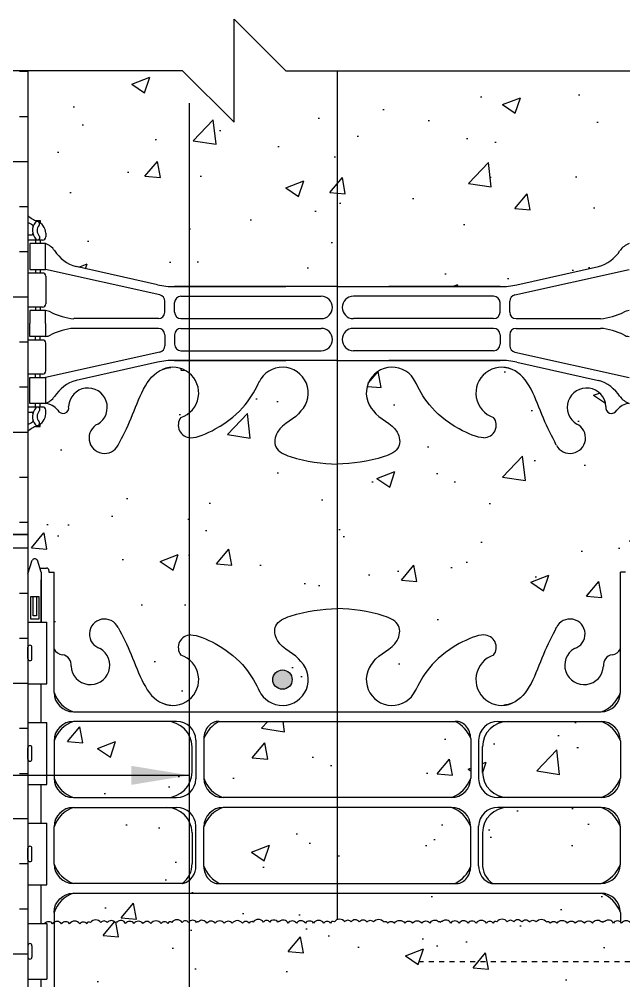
# Model space of a CAD drawing. Header units: inches. Extents: x 254.4 to 312, y 112.9 to 189.8.
# Drawn here: x 273.62 to 285.34, y 171.16 to 189.81 of the extents above; entities that cross this region are included whole.
import ezdxf

# ---------------------------------------------------------------- set-up
doc = ezdxf.new("R2010")
doc.units = ezdxf.units.IN
doc.header["$LTSCALE"] = 0.5
doc.header["$MEASUREMENT"] = 0
doc.linetypes.add('HIDDEN2', pattern=[0.1875, 0.125, -0.0625])
for name, color, linetype in [('HATCH', 12, 'Continuous'), ('Hidden2', 12, 'HIDDEN2'), ('line25', 2, 'Continuous'), ('LINE3', 3, 'Continuous'), ('LINE50', 5, 'Continuous'), ('LINE9', 9, 'Continuous'), ('TEXT', 4, 'Continuous'), ('Web_Edge', 9, 'Continuous')]:
    doc.layers.add(name, color=color, linetype=linetype)
doc.styles.add('DIM', font='romans.shx', dxfattribs={"width": 0.7})
doc.dimstyles.new('ext_12', dxfattribs={"dimscale": 12, "dimtxt": 0.09375, "dimasz": 0.09375, "dimexe": 0.09375, "dimexo": 0.0625, "dimgap": 0.0625, "dimtad": 1, "dimdec": 1, "dimzin": 3, "dimdsep": 46, "dimlunit": 4, "dimtxsty": 'DIM', "dimcen": 0.09, "dimdle": 0.09375, "dimclrt": 4, "dimadec": 0, "dimazin": 0, "dimtfac": 1, "dimtdec": 1, "dimtmove": 2, "dimatfit": 3, "dimfxl": 1, "dimfrac": 2, "dimtolj": 1, "dimtzin": 0, "dimarcsym": 0})
pattern_1 = [(50, (0, 0), (3.5863, -0.31376), [0.375, -4.125]), (355, (0, 0), (-0.693757, 3.76096), [0.3, -3.3]), (100.4514, (0.299, -0.026), (2.892544, 3.4472), [0.3187, -3.50571]), (46.1842, (0, 1), (5.336207, -0.827596), [0.5625, -6.1875]), (96.6356, (0.4447, 0.931), (4.67331, 4.87059), [0.47805, -5.25857]), (351.1842, (0, 1), (4.67331, 4.87059), [0.45, -4.95]), (21, (0.5, 0.75), (2.984535, -2.013094), [0.375, -4.125]), (326, (0.5, 0.75), (1.216577, 3.62575), [0.3, -3.3]), (71.4514, (0.7487, 0.5822), (4.201112, 1.612656), [0.3187, -3.50571]), (37.5, (0, 0), (0.0607993, 1.6644693), [0, -3.26, 0, -3.35, 0, -3.3125]), (7.5, (0, 0), (1.315348, 1.9720586), [0, -1.91, 0, -3.185, 0, -1.2625]), (327.5, (-1.115, 0), (2.669112, -0.1127744), [0, -1.25, 0, -3.9, 0, -5.175]), (317.5, (-1.615, 0), (2.915931, 0.500525), [0, -1.625, 0, -2.59, 0, -3.675])]

msp = doc.modelspace()

# ---------------------------------------------------------------- hatches: boundary and pattern name
at = {"layer": 'HATCH'}
h = msp.add_hatch(dxfattribs=at)
h.set_pattern_fill('AR-CONC', color=256, scale=0.5)
h.set_pattern_definition(pattern_1)
edge = h.paths.add_edge_path()
edge.add_arc((285.436, 145.452), 0.5, 46.2109, 66.4218)
edge.add_line((285.636, 145.911), (285.546, 145.911))
edge.add_line((285.546, 145.911), (285.546, 145.952))
edge.add_arc((285.686, 146.16), 0.25, 180, 235.9442, ccw=False)
edge.add_line((285.436, 146.16), (285.436, 146.227))
edge.add_arc((285.499, 146.227), 0.0625, 90, 180, ccw=False)
edge.add_line((285.499, 146.29), (285.546, 146.29))
edge.add_line((285.546, 146.29), (285.546, 146.36))
edge.add_line((285.546, 146.36), (285.441, 146.36))
edge.add_arc((285.479, 146.01), 0.352, 96.1291, 141.5331)
edge.add_arc((285.101, 146.278), 0.113, 167.8156, 334.0569, ccw=False)
edge.add_arc((284.616, 146.283), 0.375, 2.9237, 239.8675)
edge.add_arc((284.296, 145.689), 0.3, -152.403, 63.9425, ccw=False)
edge.add_spline(control_points=[(284.03, 145.551), (283.944, 145.717), (283.691, 146.207), (283.497, 146.888), (283.171, 147.019)], knot_values=[0, 0, 0, 0, 0.579211, 1.703896, 1.703896, 1.703896, 1.703896], degree=3, periodic=0)
edge.add_spline(control_points=[(283.171, 147.019), (283.122, 147.039), (283.067, 147.051), (283.011, 147.059)], knot_values=[1.703896, 1.703896, 1.703896, 1.703896, 1.875321, 1.875321, 1.875321, 1.875321], degree=3, periodic=0)
edge.add_arc((282.97, 146.561), 0.5, 85.2926, 251.7937)
edge.add_arc((282.623, 145.936), 0.242, -90, 38.2327, ccw=False)
edge.add_spline(control_points=[(282.623, 145.694), (282.502, 145.692), (281.683, 146.044), (281.438, 146.491), (281.298, 146.771)], knot_values=[0.038125, 0.038125, 0.038125, 0.038125, 0.320663, 1.237398, 1.237398, 1.237398, 1.237398], degree=3, periodic=0)
edge.add_arc((280.845, 146.561), 0.5, 24.819, 224.1875)
edge.add_spline(control_points=[(280.486, 146.213), (280.594, 146.05), (280.954, 145.959), (281.03, 145.463), (280.482, 145.228), (280.078, 145.199), (279.782, 145.178)], knot_values=[0.229407, 0.229407, 0.229407, 0.229407, 0.844432, 1.128849, 1.464331, 2.389004, 2.389004, 2.389004, 2.389004], degree=3, periodic=0)
edge.add_spline(control_points=[(279.782, 145.178), (279.486, 145.199), (279.082, 145.228), (278.534, 145.463), (278.611, 145.959), (278.97, 146.05), (279.078, 146.213)], knot_values=[0.229407, 0.229407, 0.229407, 0.229407, 1.15408, 1.489562, 1.773979, 2.389004, 2.389004, 2.389004, 2.389004], degree=3, periodic=0)
edge.add_arc((278.72, 146.561), 0.5, 315.8125, 515.181)
edge.add_spline(control_points=[(278.266, 146.771), (278.126, 146.491), (277.881, 146.044), (277.062, 145.692), (276.941, 145.694)], knot_values=[0.038125, 0.038125, 0.038125, 0.038125, 0.95486, 1.237398, 1.237398, 1.237398, 1.237398], degree=3, periodic=0)
edge.add_arc((276.941, 145.936), 0.242, 141.7673, 270, ccw=False)
edge.add_arc((276.595, 146.561), 0.5, 288.2063, 454.7074)
edge.add_spline(control_points=[(276.554, 147.059), (276.497, 147.051), (276.443, 147.039), (276.393, 147.019)], knot_values=[1.703896, 1.703896, 1.703896, 1.703896, 1.875321, 1.875321, 1.875321, 1.875321], degree=3, periodic=0)
edge.add_spline(control_points=[(276.393, 147.019), (276.067, 146.888), (275.873, 146.207), (275.62, 145.717), (275.534, 145.551)], knot_values=[0, 0, 0, 0, 1.124685, 1.703896, 1.703896, 1.703896, 1.703896], degree=3, periodic=0)
edge.add_arc((275.268, 145.689), 0.3, 116.0575, 333.0375, ccw=False)
edge.add_arc((274.948, 146.283), 0.375, 300.1325, 537.0763)
edge.add_arc((274.463, 146.278), 0.113, -154.0569, 12.1844, ccw=False)
edge.add_arc((274.086, 146.01), 0.352, 38.4669, 83.8709)
edge.add_line((274.123, 146.36), (274.018, 146.36))
edge.add_line((274.018, 146.36), (274.018, 146.29))
edge.add_line((274.018, 146.29), (274.066, 146.29))
edge.add_arc((274.066, 146.227), 0.0625, 0, 90, ccw=False)
edge.add_line((274.128, 146.227), (274.128, 146.16))
edge.add_arc((273.878, 146.16), 0.25, 304.0558, 360, ccw=False)
edge.add_line((274.018, 145.952), (274.018, 145.911))
edge.add_line((274.018, 145.911), (273.928, 145.911))
edge.add_arc((274.128, 145.452), 0.5, 113.5782, 133.7891)
edge.add_line((273.782, 145.813), (273.782, 143.823))
edge.add_line((273.782, 143.823), (276.782, 143.823))
edge.add_line((276.782, 143.823), (277.782, 142.823))
edge.add_line((277.782, 142.823), (277.782, 144.823))
edge.add_line((277.782, 144.823), (278.782, 143.823))
edge.add_line((278.782, 143.823), (285.782, 143.823))
edge.add_line((285.782, 143.823), (285.782, 145.813))
h.paths.add_polyline_path([(282.37, 165.772), (282.37, 166.54, 0.225652), (281.995, 166.915), (277.57, 166.915, 0.225652), (277.195, 166.54), (277.195, 165.772, 0.185301), (277.493, 165.439), (282.071, 165.439, 0.185301)])
h.paths.add_polyline_path([(277.042, 168.237, 0.345102), (276.791, 168.582), (274.667, 168.582, 0.225652), (274.292, 168.207), (274.292, 167.481, 0.225652), (274.667, 167.106), (276.667, 167.106, 0.403872), (277.042, 167.468)])
h.paths.add_polyline_path([(282.37, 167.481), (282.37, 168.249, 0.185301), (282.071, 168.582), (277.493, 168.582, 0.185301), (277.195, 168.249), (277.195, 167.481, 0.225652), (277.57, 167.106), (281.995, 167.106, 0.225652)])
h.paths.add_polyline_path([(276.967, 166.422, 0.410093), (276.467, 166.915), (274.667, 166.915, 0.225652), (274.292, 166.54), (274.292, 165.814, 0.225652), (274.667, 165.439), (276.467, 165.439, 0.406005), (276.967, 165.925)])
h.paths.add_polyline_path([(283.782, 168.582), (282.791, 168.582, 0.24677), (282.597, 168.196), (282.597, 167.599, 0.410093), (283.097, 167.106), (283.782, 167.106)])
h.paths.add_polyline_path([(285.272, 168.207, 0.225652), (284.897, 168.582), (284.282, 168.582), (284.282, 167.106), (284.897, 167.106, 0.225652), (285.272, 167.481)])
h.paths.add_polyline_path([(285.272, 166.54, 0.225652), (284.897, 166.915), (284.282, 166.915), (284.282, 165.439), (284.897, 165.439, 0.225652), (285.272, 165.814)])
h.paths.add_polyline_path([(282.282, 171.03), (282.532, 171.03), (311.041, 171.03), (311.041, 172.28), (285.782, 172.28), (285.782, 172.315, 0.373638), (285.627, 172.276, 0.520567), (285.473, 172.276, 0.520567), (285.296, 172.276, 0.520567), (285.136, 172.276, 0.520567), (284.971, 172.305, 0.268314), (284.935, 172.295, 0.268314), (284.899, 172.305, 0.520567), (284.734, 172.276, 0.520567), (284.574, 172.276, 0.520567), (284.397, 172.276, 0.520567), (284.243, 172.276, 0.520567), (284.043, 172.276, 0.520567), (283.912, 172.276, 0.520567), (283.838, 172.299, 0.520567), (283.638, 172.299, 0.520567), (283.513, 172.299, 0.520567), (283.359, 172.299, 0.520567), (283.204, 172.299, 0.520567), (283.079, 172.299, 0.520567), (282.879, 172.299, 0.520567), (282.805, 172.276, 0.520567), (282.674, 172.276, 0.520567), (282.474, 172.276, 0.520567), (282.32, 172.276, 0.520567), (282.143, 172.276, 0.520567), (281.983, 172.276, 0.520567), (281.818, 172.305, 0.268314), (281.782, 172.295, 0.268314), (281.746, 172.305, 0.520567), (281.581, 172.276, 0.520567), (281.421, 172.276, 0.520567), (281.244, 172.276, 0.520567), (281.09, 172.276, 0.520567), (280.89, 172.276, 0.520567), (280.759, 172.276, 0.520567), (280.685, 172.299, 0.520567), (280.485, 172.299, 0.520567), (280.36, 172.299, 0.520567), (280.206, 172.299, 0.520567), (280.052, 172.299, 0.520567), (279.926, 172.299, 0.520567), (279.726, 172.299, 0.520567), (279.652, 172.276, 0.520567), (279.521, 172.276, 0.520567), (279.321, 172.276, 0.520567), (279.167, 172.276, 0.520567), (278.99, 172.276, 0.520567), (278.83, 172.276, 0.520567), (278.665, 172.305, 0.268314), (278.629, 172.295, 0.520567), (278.475, 172.295, 0.520567), (278.349, 172.295, 0.520567), (278.15, 172.295, 0.520567), (278.076, 172.272, 0.520567), (277.944, 172.272, 0.520567), (277.745, 172.272, 0.520567), (277.59, 172.272, 0.520567), (277.414, 172.272, 0.520567), (277.254, 172.272, 0.520567), (277.088, 172.3, 0.268314), (277.053, 172.29, 0.520567), (276.899, 172.29, 0.520567), (276.773, 172.29, 0.520567), (276.573, 172.29, 0.520567), (276.499, 172.267, 0.520567), (276.368, 172.267, 0.520567), (276.168, 172.267, 0.520567), (276.014, 172.267, 0.520567), (275.837, 172.267, 0.520567), (275.677, 172.267, 0.520567), (275.512, 172.296, 0.268314), (275.476, 172.285, 0.520567), (275.322, 172.285, 0.520567), (275.197, 172.285, 0.520567), (274.997, 172.285, 0.520567), (274.923, 172.262, 0.520567), (274.791, 172.262, 0.520567), (274.592, 172.262, 0.520567), (274.437, 172.262, 0.398029), (274.292, 172.292), (274.292, 171.126), (274.412, 170.926), (274.412, 170.813), (274.412, 170.701), (274.292, 170.501), (274.292, 169.144, 0.042495), (274.335, 169.049, -0.444408), (274.474, 169.032, -0.520567), (274.674, 169.032, -0.520567), (274.805, 169.032, -0.520567), (274.879, 169.055, -0.520567), (275.079, 169.055, -0.520567), (275.204, 169.055, -0.520567), (275.359, 169.055, -0.268314), (275.394, 169.065, -0.520567), (275.56, 169.036, -0.520567), (275.719, 169.036, -0.520567), (275.896, 169.036, -0.520567), (276.05, 169.036, -0.520567), (276.25, 169.036, -0.520567), (276.381, 169.036, -0.520567), (276.456, 169.059, -0.520567), (276.655, 169.059, -0.520567), (276.781, 169.059, -0.520567), (276.935, 169.059, -0.268314), (276.971, 169.07, -0.520567), (277.136, 169.041, -0.520567), (277.296, 169.041, -0.520567), (277.473, 169.041, -0.520567), (277.627, 169.041, -0.520567), (277.827, 169.041, -0.520567), (277.958, 169.041, -0.520567), (278.032, 169.064, -0.520567), (278.232, 169.064, -0.520567), (278.357, 169.064, -0.520567), (278.512, 169.064, -0.268314), (278.547, 169.074, -0.520567), (278.713, 169.046, -0.520567), (278.872, 169.046, -0.520567), (279.049, 169.046, -0.520567), (279.203, 169.046, -0.520567), (279.403, 169.046, -0.520567), (279.534, 169.046, -0.520567), (279.609, 169.069, -0.301516), (279.734, 169.118, -0.301516), (279.86, 169.069, -0.520567), (279.934, 169.046, -0.520567), (280.065, 169.046, -0.520567), (280.265, 169.046, -0.520567), (280.419, 169.046, -0.520567), (280.596, 169.046, -0.520567), (280.756, 169.046, -0.520567), (280.921, 169.074, -0.268314), (280.957, 169.064, -0.268314), (280.992, 169.074, -0.520567), (281.158, 169.046, -0.520567), (281.318, 169.046, -0.520567), (281.494, 169.046, -0.520567), (281.649, 169.046, -0.268314), (281.684, 169.056, -0.520567), (281.85, 169.028, -0.520567), (282.009, 169.028, -0.520567), (282.186, 169.028, -0.298348), (282.282, 169.066)])
h.paths.add_polyline_path([(311.041, 170.78), (282.782, 170.78), (282.782, 170.53), (286.884, 170.53), (287.884, 169.53), (311.041, 169.53)], flags=17)
h.paths.add_polyline_path([(311.041, 171.03), (282.532, 171.03, -0.414214), (282.782, 170.78), (311.041, 170.78)], flags=17)
h.paths.add_polyline_path([(285.782, 188.813), (278.782, 188.813), (277.782, 189.813), (277.782, 187.813), (276.782, 188.813), (273.782, 188.813), (273.782, 186.006, 0.088416), (273.928, 185.908), (274.018, 185.908), (274.018, 185.867, -0.249069), (274.128, 185.66), (274.128, 185.592, -0.414214), (274.066, 185.53), (274.018, 185.53), (274.018, 185.46), (274.123, 185.46, -0.168672), (274.309, 185.31, 0.17445), (274.717, 185.014), (276.297, 184.661, 0.054974), (276.624, 184.625), (279.782, 184.625), (282.94, 184.625, 0.054974), (283.267, 184.661), (284.848, 185.014, 0.17445), (285.255, 185.31, -0.168672), (285.441, 185.46), (285.546, 185.46), (285.546, 185.53), (285.499, 185.53, -0.414214), (285.436, 185.592), (285.436, 185.66, -0.249069), (285.546, 185.867), (285.546, 185.908), (285.636, 185.908, 0.088416), (285.782, 186.006)])
h = msp.add_hatch(dxfattribs=at)
h.set_pattern_fill('AR-CONC', color=256, scale=0.5)
h.set_pattern_definition(pattern_1)
edge = h.paths.add_edge_path()
edge.add_arc((285.647, 179.288), 0.0567, 28.0725, 151.9275, ccw=False)
edge.add_line((285.697, 179.315), (285.782, 179.054))
edge.add_line((285.782, 179.054), (285.782, 179.813))
edge.add_line((285.782, 179.813), (285.782, 181.813))
edge.add_arc((285.436, 181.452), 0.5, 46.2109, 66.4218)
edge.add_line((285.636, 181.911), (285.546, 181.911))
edge.add_line((285.546, 181.911), (285.546, 181.952))
edge.add_arc((285.686, 182.16), 0.25, 180, 235.9442, ccw=False)
edge.add_line((285.436, 182.16), (285.436, 182.227))
edge.add_arc((285.499, 182.227), 0.0625, 90, 180, ccw=False)
edge.add_line((285.499, 182.29), (285.546, 182.29))
edge.add_line((285.546, 182.29), (285.546, 182.36))
edge.add_line((285.546, 182.36), (285.441, 182.36))
edge.add_arc((285.479, 182.01), 0.352, 96.1291, 141.5331)
edge.add_arc((285.101, 182.278), 0.113, 167.8156, 334.0569, ccw=False)
edge.add_arc((284.616, 182.283), 0.375, 2.9237, 239.8675)
edge.add_arc((284.296, 181.689), 0.3, -152.403, 63.9425, ccw=False)
edge.add_spline(control_points=[(284.03, 181.551), (283.944, 181.717), (283.691, 182.207), (283.497, 182.888), (283.171, 183.019)], knot_values=[0, 0, 0, 0, 0.579211, 1.703896, 1.703896, 1.703896, 1.703896], degree=3, periodic=0)
edge.add_spline(control_points=[(283.171, 183.019), (283.122, 183.039), (283.067, 183.051), (283.011, 183.059)], knot_values=[1.703896, 1.703896, 1.703896, 1.703896, 1.875321, 1.875321, 1.875321, 1.875321], degree=3, periodic=0)
edge.add_arc((282.97, 182.561), 0.5, 85.2926, 251.7937)
edge.add_arc((282.623, 181.936), 0.242, -90, 38.2327, ccw=False)
edge.add_spline(control_points=[(282.623, 181.694), (282.502, 181.692), (281.683, 182.044), (281.438, 182.491), (281.298, 182.771)], knot_values=[0.038125, 0.038125, 0.038125, 0.038125, 0.320663, 1.237398, 1.237398, 1.237398, 1.237398], degree=3, periodic=0)
edge.add_arc((280.845, 182.561), 0.5, 24.819, 224.1875)
edge.add_spline(control_points=[(280.486, 182.213), (280.594, 182.05), (280.954, 181.959), (281.03, 181.463), (280.482, 181.228), (280.078, 181.199), (279.782, 181.178)], knot_values=[0.229407, 0.229407, 0.229407, 0.229407, 0.844432, 1.128849, 1.464331, 2.389004, 2.389004, 2.389004, 2.389004], degree=3, periodic=0)
edge.add_spline(control_points=[(279.782, 181.178), (279.486, 181.199), (279.082, 181.228), (278.534, 181.463), (278.611, 181.959), (278.97, 182.05), (279.078, 182.213)], knot_values=[0.229407, 0.229407, 0.229407, 0.229407, 1.15408, 1.489562, 1.773979, 2.389004, 2.389004, 2.389004, 2.389004], degree=3, periodic=0)
edge.add_arc((278.72, 182.561), 0.5, 315.8125, 515.181)
edge.add_spline(control_points=[(278.266, 182.771), (278.126, 182.491), (277.881, 182.044), (277.062, 181.692), (276.941, 181.694)], knot_values=[0.038125, 0.038125, 0.038125, 0.038125, 0.95486, 1.237398, 1.237398, 1.237398, 1.237398], degree=3, periodic=0)
edge.add_arc((276.941, 181.936), 0.242, 141.7673, 270, ccw=False)
edge.add_arc((276.595, 182.561), 0.5, 288.2063, 454.7074)
edge.add_spline(control_points=[(276.554, 183.059), (276.497, 183.051), (276.443, 183.039), (276.393, 183.019)], knot_values=[1.703896, 1.703896, 1.703896, 1.703896, 1.875321, 1.875321, 1.875321, 1.875321], degree=3, periodic=0)
edge.add_spline(control_points=[(276.393, 183.019), (276.067, 182.888), (275.873, 182.207), (275.62, 181.717), (275.534, 181.551)], knot_values=[0, 0, 0, 0, 1.124685, 1.703896, 1.703896, 1.703896, 1.703896], degree=3, periodic=0)
edge.add_arc((275.268, 181.689), 0.3, 116.0575, 333.0375, ccw=False)
edge.add_arc((274.948, 182.283), 0.375, 300.1325, 537.0763)
edge.add_arc((274.463, 182.278), 0.113, -154.0569, 12.1844, ccw=False)
edge.add_arc((274.086, 182.01), 0.352, 38.4669, 83.8709)
edge.add_line((274.123, 182.36), (274.018, 182.36))
edge.add_line((274.018, 182.36), (274.018, 182.29))
edge.add_line((274.018, 182.29), (274.066, 182.29))
edge.add_arc((274.066, 182.227), 0.0625, 0, 90, ccw=False)
edge.add_line((274.128, 182.227), (274.128, 182.16))
edge.add_arc((273.878, 182.16), 0.25, 304.0558, 360, ccw=False)
edge.add_line((274.018, 181.952), (274.018, 181.911))
edge.add_line((274.018, 181.911), (273.928, 181.911))
edge.add_arc((274.128, 181.452), 0.5, 113.5782, 133.7891)
edge.add_line((273.782, 181.813), (273.782, 179.813))
edge.add_line((273.782, 179.813), (273.782, 179.054))
edge.add_line((273.782, 179.054), (273.867, 179.315))
edge.add_arc((273.917, 179.288), 0.0567, 28.0725, 151.9275, ccw=False)
edge.add_line((273.967, 179.315), (274.016, 179.165))
edge.add_line((274.016, 179.165), (274.142, 179.165))
edge.add_arc((274.142, 179.115), 0.05, 0, 90, ccw=False)
edge.add_line((274.192, 179.115), (274.192, 179.085))
edge.add_line((274.192, 179.085), (274.292, 179.085))
edge.add_line((274.292, 179.085), (274.292, 177.595))
edge.add_arc((274.466, 177.672), 0.19, 203.6316, 265.6964)
edge.add_arc((274.423, 177.284), 0.2, -7.1071, 81.62, ccw=False)
edge.add_arc((274.996, 177.278), 0.375, 182.9237, 419.8675)
edge.add_arc((275.27, 177.883), 0.293, 25.7984, 253.0731, ccw=False)
edge.add_spline(control_points=[(275.534, 178.011), (275.62, 177.844), (275.873, 177.354), (276.067, 176.673), (276.393, 176.543)], knot_values=[0, 0, 0, 0, 0.579211, 1.703896, 1.703896, 1.703896, 1.703896], degree=3, periodic=0)
edge.add_spline(control_points=[(276.393, 176.543), (276.443, 176.523), (276.497, 176.51), (276.554, 176.502)], knot_values=[1.703896, 1.703896, 1.703896, 1.703896, 1.875321, 1.875321, 1.875321, 1.875321], degree=3, periodic=0)
edge.add_arc((276.595, 177), 0.5, 265.2926, 431.7937)
edge.add_arc((276.941, 177.625), 0.242, 90, 218.2327, ccw=False)
edge.add_spline(control_points=[(276.941, 177.867), (277.062, 177.869), (277.881, 177.517), (278.126, 177.07), (278.266, 176.79)], knot_values=[0.038125, 0.038125, 0.038125, 0.038125, 0.320663, 1.237398, 1.237398, 1.237398, 1.237398], degree=3, periodic=0)
edge.add_arc((278.72, 177), 0.5, 204.819, 404.1875)
edge.add_spline(control_points=[(279.078, 177.349), (278.97, 177.512), (278.611, 177.602), (278.534, 178.098), (279.082, 178.334), (279.486, 178.362), (279.782, 178.383)], knot_values=[0.229407, 0.229407, 0.229407, 0.229407, 0.844432, 1.128849, 1.464331, 2.389004, 2.389004, 2.389004, 2.389004], degree=3, periodic=0)
edge.add_spline(control_points=[(279.782, 178.383), (280.078, 178.362), (280.482, 178.334), (281.03, 178.098), (280.954, 177.602), (280.594, 177.512), (280.486, 177.349)], knot_values=[0.229407, 0.229407, 0.229407, 0.229407, 1.15408, 1.489562, 1.773979, 2.389004, 2.389004, 2.389004, 2.389004], degree=3, periodic=0)
edge.add_arc((280.845, 177), 0.5, 135.8125, 335.181)
edge.add_spline(control_points=[(281.298, 176.79), (281.438, 177.07), (281.683, 177.517), (282.502, 177.869), (282.623, 177.867)], knot_values=[0.038125, 0.038125, 0.038125, 0.038125, 0.95486, 1.237398, 1.237398, 1.237398, 1.237398], degree=3, periodic=0)
edge.add_arc((282.623, 177.625), 0.242, -38.2327, 90, ccw=False)
edge.add_arc((282.97, 177), 0.5, 108.2063, 274.7074)
edge.add_spline(control_points=[(283.011, 176.502), (283.067, 176.51), (283.122, 176.523), (283.171, 176.543)], knot_values=[1.703896, 1.703896, 1.703896, 1.703896, 1.875321, 1.875321, 1.875321, 1.875321], degree=3, periodic=0)
edge.add_spline(control_points=[(283.171, 176.543), (283.497, 176.673), (283.691, 177.354), (283.944, 177.844), (284.03, 178.011)], knot_values=[0, 0, 0, 0, 1.124685, 1.703896, 1.703896, 1.703896, 1.703896], degree=3, periodic=0)
edge.add_arc((284.294, 177.883), 0.293, -73.0731, 154.2016, ccw=False)
edge.add_arc((284.568, 177.278), 0.375, 120.1325, 357.0763)
edge.add_arc((285.141, 177.284), 0.2, 98.3788, 187.1071, ccw=False)
edge.add_arc((285.098, 177.672), 0.19, 274.3061, 336.3703)
edge.add_line((285.272, 177.595), (285.272, 179.085))
edge.add_line((285.272, 179.085), (285.372, 179.085))
edge.add_line((285.372, 179.085), (285.372, 179.115))
edge.add_arc((285.422, 179.115), 0.05, 90, 180, ccw=False)
edge.add_line((285.422, 179.165), (285.548, 179.165))
edge.add_line((285.548, 179.165), (285.597, 179.315))
h = msp.add_hatch(dxfattribs=at)
h.set_pattern_fill('INSUL', color=256, scale=7, style=0)
h.set_pattern_definition([(0, (-2652.3795, -235.1961), (0, 2.625), []), (0, (-2652.3795, -234.3211), (0, 2.625), [0.875, -0.875]), (0, (-2652.3795, -233.4461), (0, 2.625), [0.875, -0.875])])
h.paths.add_polyline_path([(271.157, 161.813), (271.595, 161.813), (271.595, 162.313), (273.095, 162.313), (273.095, 161.813), (273.782, 161.813), (273.782, 179.813), (273.095, 179.813), (273.095, 180.313), (271.595, 180.313), (271.595, 179.813), (271.157, 179.813)])
h = msp.add_hatch(dxfattribs=at)
h.set_pattern_fill('AR-CONC', color=256, scale=0.5)
h.set_pattern_definition(pattern_1)
h.paths.add_polyline_path([(276.967, 175.702, 0.406005), (276.467, 176.188), (274.667, 176.188, 0.225652), (274.292, 175.813), (274.292, 175.087, 0.225652), (274.667, 174.712), (276.467, 174.712, 0.418521), (276.967, 175.219)])
h.paths.add_polyline_path([(276.967, 174.028, 0.410093), (276.467, 174.521), (274.667, 174.521, 0.225652), (274.292, 174.146), (274.292, 173.42, 0.225652), (274.667, 173.045), (276.773, 173.045, 0.24677), (276.967, 173.431)])
h.paths.add_polyline_path([(282.37, 174.146, 0.225652), (281.995, 174.521), (277.57, 174.521, 0.225652), (277.195, 174.146), (277.195, 173.378, 0.185301), (277.493, 173.045), (282.071, 173.045, 0.185301), (282.37, 173.378)])
h.paths.add_polyline_path([(282.37, 175.855, 0.185301), (282.071, 176.188), (277.493, 176.188, 0.185301), (277.195, 175.855), (277.195, 175.087, 0.225652), (277.57, 174.712), (281.995, 174.712, 0.225652), (282.37, 175.087)])
h.paths.add_polyline_path([(285.272, 175.813, 0.225652), (284.897, 176.188), (283.097, 176.188, 0.406005), (282.597, 175.702), (282.597, 175.205, 0.410093), (283.097, 174.712), (284.897, 174.712, 0.225652), (285.272, 175.087)])
h.paths.add_polyline_path([(285.272, 174.146, 0.225652), (284.897, 174.521), (282.897, 174.521, 0.403872), (282.522, 174.159), (282.522, 173.389, 0.345102), (282.774, 173.045), (284.897, 173.045, 0.225652), (285.272, 173.42)])
h = msp.add_hatch(dxfattribs=at)
h.set_pattern_fill('AR-CONC', color=256, scale=0.5)
h.set_pattern_definition([(50, (-38.4058, 0.0298), (3.5863, -0.31376), [0.375, -4.125]), (355, (-38.4058, 0.03), (-0.693757, 3.76096), [0.3, -3.3]), (100.4514, (-38.107, 0.0037), (2.892544, 3.4472), [0.3187, -3.50571]), (46.1842, (-38.4058, 1.03), (5.336207, -0.827596), [0.5625, -6.1875]), (96.6356, (-37.961, 0.961), (4.67331, 4.87059), [0.47805, -5.25857]), (351.1842, (-38.406, 1.03), (4.67331, 4.87059), [0.45, -4.95]), (21, (-37.9058, 0.7798), (2.984535, -2.013094), [0.375, -4.125]), (326, (-37.9058, 0.78), (1.216577, 3.62575), [0.3, -3.3]), (71.4514, (-37.657, 0.612), (4.201112, 1.612656), [0.3187, -3.50571]), (37.5, (-38.4058, 0.0298), (0.0607993, 1.6644693), [0, -3.26, 0, -3.35, 0, -3.3125]), (7.5, (-38.4058, 0.0298), (1.315348, 1.9720586), [0, -1.91, 0, -3.185, 0, -1.2625]), (327.5, (-39.5208, 0.0298), (2.669112, -0.1127744), [0, -1.25, 0, -3.9, 0, -5.175]), (317.5, (-40.0208, 0.0298), (2.915931, 0.500525), [0, -1.625, 0, -2.59, 0, -3.675])])
h.paths.add_polyline_path([(284.929, 172.887), (274.699, 172.887, 0.415564), (274.324, 172.51), (274.324, 172.322, -0.398029), (274.469, 172.292, -0.520567), (274.623, 172.292, -0.520567), (274.823, 172.292, -0.520567), (274.954, 172.292, -0.520567), (275.028, 172.315, -0.520567), (275.228, 172.315, -0.520567), (275.354, 172.315, -0.520567), (275.508, 172.315, -0.268314), (275.543, 172.325, -0.520567), (275.709, 172.297, -0.520567), (275.869, 172.297, -0.520567), (276.045, 172.297, -0.520567), (276.2, 172.297, -0.520567), (276.399, 172.297, -0.520567), (276.531, 172.297, -0.520567), (276.605, 172.32, -0.520567), (276.805, 172.32, -0.520567), (276.93, 172.32, -0.520567), (277.084, 172.32, -0.268314), (277.12, 172.33, -0.520567), (277.285, 172.302, -0.520567), (277.445, 172.302, -0.520567), (277.622, 172.302, -0.520567), (277.776, 172.302, -0.520567), (277.976, 172.302, -0.520567), (278.107, 172.302, -0.520567), (278.181, 172.324, -0.520567), (278.381, 172.324, -0.520567), (278.507, 172.324, -0.520567), (278.661, 172.324, -0.268314), (278.696, 172.335, -0.520567), (278.862, 172.306, -0.520567), (279.022, 172.306, -0.520567), (279.198, 172.306, -0.520567), (279.353, 172.306, -0.520567), (279.552, 172.306, -0.520567), (279.684, 172.306, -0.520567), (279.758, 172.329, -0.520567), (279.957, 172.329, -0.520567), (280.083, 172.329, -0.520567), (280.237, 172.329, -0.520567), (280.391, 172.329, -0.520567), (280.517, 172.329, -0.520567), (280.717, 172.329, -0.520567), (280.791, 172.306, -0.520567), (280.922, 172.306, -0.520567), (281.122, 172.306, -0.520567), (281.276, 172.306, -0.520567), (281.453, 172.306, -0.520567), (281.613, 172.306, -0.520567), (281.778, 172.335, -0.268314), (281.814, 172.324, -0.268314), (281.849, 172.335, -0.520567), (282.015, 172.306, -0.520567), (282.175, 172.306, -0.520567), (282.351, 172.306, -0.520567), (282.506, 172.306, -0.520567), (282.705, 172.306, -0.520567), (282.837, 172.306, -0.520567), (282.911, 172.329, -0.520567), (283.11, 172.329, -0.520567), (283.236, 172.329, -0.520567), (283.39, 172.329, -0.520567), (283.544, 172.329, -0.520567), (283.67, 172.329, -0.520567), (283.869, 172.329, -0.520567), (283.944, 172.306, -0.520567), (284.075, 172.306, -0.520567), (284.275, 172.306, -0.520567), (284.429, 172.306, -0.520567), (284.606, 172.306, -0.520567), (284.765, 172.306, -0.520567), (284.931, 172.335, -0.268314), (284.967, 172.324, -0.268314), (285.002, 172.335, -0.520567), (285.168, 172.306, -0.414549), (285.304, 172.33), (285.304, 172.512, 0.414203)])
at = {"layer": 'LINE3'}
msp.add_hatch(color=256, dxfattribs=at).paths.add_polyline_path([(278.532, 177, 1), (278.907, 177, 1)])

# ---------------------------------------------------------------- linework, layer by layer
at = {"layer": 'HATCH'}
for p, q in [((273.621, 188.804), (273.782, 188.804)), ((273.621, 188.804), (273.782, 188.804)), ((273.621, 187.929), (273.782, 187.929)), ((271.157, 187.054), (273.782, 187.054)), ((273.621, 186.179), (273.782, 186.179)), ((273.621, 185.304), (273.782, 185.304)), ((271.157, 184.429), (273.782, 184.429)), ((273.621, 183.554), (273.782, 183.554)), ((273.621, 182.679), (273.782, 182.679)), ((271.157, 181.804), (273.782, 181.804)), ((273.621, 180.929), (273.782, 180.929)), ((273.621, 180.054), (273.782, 180.054))]:
    msp.add_line(p, q, dxfattribs=at)
for points in [[(275.476, 172.285, 0.520567), (275.322, 172.285, 0.520567), (275.197, 172.285, 0.520567), (274.997, 172.285, 0.520567), (274.923, 172.262, 0.520567), (274.791, 172.262, 0.520567), (274.592, 172.262, 0.520567), (274.437, 172.262, 0.520567), (274.261, 172.262, 0.496459), (274.105, 172.268, 0.496459)], [(277.053, 172.29, 0.520567), (276.899, 172.29, 0.520567), (276.773, 172.29, 0.520567), (276.573, 172.29, 0.520567), (276.499, 172.267, 0.520567), (276.368, 172.267, 0.520567), (276.168, 172.267, 0.520567), (276.014, 172.267, 0.520567), (275.837, 172.267, 0.520567), (275.677, 172.267, 0.520567), (275.512, 172.296, 0.268314), (275.476, 172.285, 0.268314)], [(278.629, 172.295, 0.520567), (278.475, 172.295, 0.520567), (278.349, 172.295, 0.520567), (278.15, 172.295, 0.520567), (278.076, 172.272, 0.520567), (277.944, 172.272, 0.520567), (277.745, 172.272, 0.520567), (277.59, 172.272, 0.520567), (277.414, 172.272, 0.520567), (277.254, 172.272, 0.520567), (277.088, 172.3, 0.268314), (277.053, 172.29, 0.268314)], [(280.206, 172.299, 0.520567), (280.052, 172.299, 0.520567), (279.926, 172.299, 0.520567), (279.726, 172.299, 0.520567), (279.652, 172.276, 0.520567), (279.521, 172.276, 0.520567), (279.321, 172.276, 0.520567), (279.167, 172.276, 0.520567), (278.99, 172.276, 0.520567), (278.83, 172.276, 0.520567), (278.665, 172.305, 0.268314), (278.629, 172.295, 0.268314)], [(280.206, 172.299, -0.520567), (280.36, 172.299, -0.520567), (280.485, 172.299, -0.520567), (280.685, 172.299, -0.520567), (280.759, 172.276, -0.520567), (280.89, 172.276, -0.520567), (281.09, 172.276, -0.520567), (281.244, 172.276, -0.520567), (281.421, 172.276, -0.520567), (281.581, 172.276, -0.520567), (281.746, 172.305, -0.268314), (281.782, 172.295, -0.268314)], [(283.359, 172.299, 0.520567), (283.204, 172.299, 0.520567), (283.079, 172.299, 0.520567), (282.879, 172.299, 0.520567), (282.805, 172.276, 0.520567), (282.674, 172.276, 0.520567), (282.474, 172.276, 0.520567), (282.32, 172.276, 0.520567), (282.143, 172.276, 0.520567), (281.983, 172.276, 0.520567), (281.818, 172.305, 0.268314), (281.782, 172.295, 0.268314)], [(283.359, 172.299, -0.520567), (283.513, 172.299, -0.520567), (283.638, 172.299, -0.520567), (283.838, 172.299, -0.520567), (283.912, 172.276, -0.520567), (284.043, 172.276, -0.520567), (284.243, 172.276, -0.520567), (284.397, 172.276, -0.520567), (284.574, 172.276, -0.520567), (284.734, 172.276, -0.520567), (284.899, 172.305, -0.268314), (284.935, 172.295, -0.268314)], [(285.782, 172.315, 0.373638), (285.627, 172.276, 0.520567), (285.473, 172.276, 0.520567), (285.296, 172.276, 0.520567), (285.136, 172.276, 0.520567), (284.971, 172.305, 0.268314), (284.935, 172.295)]]:
    msp.add_lwpolyline(points, format="xyb", dxfattribs=at)
at = {"layer": 'Hidden2', "linetype": 'HIDDEN2'}
msp.add_line((281.357, 171.53), (311.041, 171.53), dxfattribs=at)
at = {"layer": 'line25'}
for p, q in [((273.782, 188.813), (273.782, 179.813)), ((273.782, 179.813), (273.782, 161.813)), ((273.782, 178.118), (274.147, 178.118)), ((274.147, 176.918), (274.147, 178.118)), ((273.782, 177.408), (273.782, 177.628)), ((273.822, 177.668), (273.822, 177.668)), ((273.862, 177.408), (273.862, 177.628)), ((273.782, 177.573), (273.782, 177.573)), ((273.782, 177.463), (273.782, 177.463)), ((273.822, 177.368), (273.822, 177.368)), ((273.782, 176.918), (274.147, 176.918)), ((273.782, 176.168), (274.147, 176.168)), ((274.147, 174.968), (274.147, 176.168)), ((273.782, 175.458), (273.782, 175.678)), ((273.782, 175.623), (273.782, 175.623)), ((273.822, 175.718), (273.822, 175.718)), ((273.862, 175.458), (273.862, 175.678)), ((273.782, 175.513), (273.782, 175.513)), ((273.822, 175.418), (273.822, 175.418)), ((273.782, 174.968), (274.147, 174.968)), ((273.782, 174.218), (274.147, 174.218)), ((274.147, 173.018), (274.147, 174.218)), ((273.782, 173.508), (273.782, 173.728)), ((273.822, 173.768), (273.822, 173.768)), ((273.862, 173.508), (273.862, 173.728)), ((273.782, 173.673), (273.782, 173.673)), ((273.782, 173.563), (273.782, 173.563)), ((273.822, 173.468), (273.822, 173.468)), ((273.782, 173.018), (274.147, 173.018)), ((273.782, 172.268), (274.147, 172.268)), ((274.147, 172.268), (274.147, 171.188)), ((273.782, 171.838), (273.782, 171.618)), ((273.822, 171.878), (273.822, 171.878)), ((273.862, 171.838), (273.862, 171.618)), ((273.782, 171.783), (273.782, 171.783)), ((273.782, 171.673), (273.782, 171.673)), ((273.822, 171.578), (273.822, 171.578)), ((273.782, 171.188), (274.147, 171.188))]:
    msp.add_line(p, q, dxfattribs=at)
for centre, start, end in [((273.822, 177.628), 90, 180), ((273.822, 177.628), 360, 90), ((273.822, 177.408), 180, 270), ((273.822, 177.408), 270, 0), ((273.822, 175.678), 90, 180), ((273.822, 175.678), 360, 90), ((273.822, 175.458), 180, 270), ((273.822, 175.458), 270, 0), ((273.822, 173.728), 90, 180), ((273.822, 173.728), 360, 90), ((273.822, 173.508), 180, 270), ((273.822, 173.508), 270, 0), ((273.822, 171.838), 90, 180), ((273.822, 171.838), 0, 90), ((273.822, 171.618), 180, 270), ((273.822, 171.618), 270, 0)]:
    msp.add_arc(centre, 0.04, start, end, dxfattribs=at)
at = {"layer": 'LINE3'}
for p, q in [((279.782, 188.813), (279.782, 172.343)), ((276.912, 188.183), (276.912, 145.44))]:
    msp.add_line(p, q, dxfattribs=at)
msp.add_circle((278.72, 177), 0.188, dxfattribs=at)
at = {"layer": 'LINE50'}
for points in [[(271.157, 179.813), (271.595, 179.813), (271.595, 180.313), (273.095, 180.313), (273.095, 179.813), (273.782, 179.813)], [(273.782, 179.813), (273.095, 179.813), (273.095, 180.313), (271.595, 180.313), (271.595, 179.813), (271.157, 179.813)]]:
    msp.add_lwpolyline(points, dxfattribs=at)
at = {"layer": 'LINE9'}
for p, q in [((277.782, 187.813), (277.782, 189.813)), ((277.782, 189.813), (278.782, 188.813)), ((276.782, 188.813), (265.453, 188.813)), ((276.782, 188.813), (277.782, 187.813)), ((278.782, 188.813), (290.111, 188.813))]:
    msp.add_line(p, q, dxfattribs=at)
at = {"layer": 'Web_Edge'}
for p, q in [((273.928, 185.908), (274.018, 185.908)), ((274.018, 185.908), (274.018, 185.867)), ((274.128, 185.66), (274.128, 185.592)), ((273.782, 185.63), (273.86, 185.63)), ((273.782, 185.53), (274.066, 185.53)), ((273.928, 185.53), (273.928, 185.46)), ((274.018, 185.53), (274.018, 185.46)), ((273.782, 184.89), (274.066, 184.89)), ((273.928, 184.96), (273.928, 184.89)), ((274.018, 184.96), (274.018, 184.89)), ((276.341, 184.463), (274.123, 184.96)), ((276.297, 184.661), (274.717, 185.014)), ((283.224, 184.463), (285.441, 184.96)), ((283.267, 184.661), (284.848, 185.014)), ((274.128, 184.827), (274.128, 184.292)), ((276.624, 184.625), (278.782, 184.625)), ((279.782, 184.625), (276.624, 184.625)), ((279.782, 184.625), (282.94, 184.625)), ((282.94, 184.625), (280.782, 184.625)), ((276.438, 184.129), (276.438, 184.341)), ((276.751, 184.439), (279.47, 184.439)), ((282.813, 184.439), (280.094, 184.439)), ((283.126, 184.129), (283.126, 184.341)), ((273.782, 184.23), (274.066, 184.23)), ((273.928, 184.23), (273.928, 184.16)), ((274.018, 184.23), (274.018, 184.16)), ((276.626, 184.13), (276.626, 184.314)), ((282.938, 184.13), (282.938, 184.314)), ((276.313, 184.004), (274.676, 184.004)), ((276.751, 184.005), (279.47, 184.005)), ((282.813, 184.005), (280.094, 184.005)), ((283.251, 184.004), (284.888, 184.004)), ((276.313, 183.815), (274.676, 183.815)), ((276.751, 183.815), (279.47, 183.815)), ((282.813, 183.815), (280.094, 183.815)), ((283.251, 183.815), (284.888, 183.815)), ((273.782, 183.59), (274.066, 183.59)), ((273.928, 183.59), (273.928, 183.66)), ((274.018, 183.59), (274.018, 183.66)), ((276.438, 183.69), (276.438, 183.478)), ((276.626, 183.69), (276.626, 183.506)), ((282.938, 183.69), (282.938, 183.506)), ((283.126, 183.69), (283.126, 183.478)), ((274.128, 182.992), (274.128, 183.527)), ((276.341, 183.356), (274.123, 182.86)), ((276.751, 183.381), (279.47, 183.381)), ((282.813, 183.381), (280.094, 183.381)), ((283.224, 183.356), (285.441, 182.86)), ((276.297, 183.158), (274.717, 182.805)), ((276.624, 183.194), (278.782, 183.194)), ((279.782, 183.194), (276.624, 183.194)), ((279.782, 183.194), (282.94, 183.194)), ((282.94, 183.194), (280.782, 183.194)), ((283.267, 183.158), (284.848, 182.805)), ((273.782, 182.93), (274.066, 182.93)), ((273.928, 182.86), (273.928, 182.93)), ((274.018, 182.86), (274.018, 182.93)), ((273.782, 182.29), (274.066, 182.29)), ((273.928, 182.29), (273.928, 182.36)), ((274.018, 182.29), (274.018, 182.36)), ((273.782, 182.19), (273.86, 182.19)), ((274.128, 182.16), (274.128, 182.227)), ((273.928, 181.911), (274.018, 181.911)), ((274.018, 181.911), (274.018, 181.952)), ((273.782, 179.054), (273.867, 179.315)), ((274.042, 179.085), (273.967, 179.315)), ((274.016, 179.165), (274.142, 179.165)), ((274.192, 179.115), (274.192, 179.115)), ((274.192, 179.115), (274.192, 179.085)), ((274.042, 179.085), (274.042, 178.118)), ((274.192, 179.085), (274.292, 179.085)), ((274.292, 176.75), (274.292, 179.085)), ((285.372, 179.085), (285.272, 179.085)), ((285.272, 176.75), (285.272, 179.085)), ((274.667, 176.375), (284.897, 176.375)), ((276.667, 176.188), (274.667, 176.188)), ((277.493, 176.188), (282.105, 176.188)), ((282.897, 176.188), (284.897, 176.188)), ((274.292, 175.813), (274.292, 175.087)), ((277.042, 175.826), (277.042, 175.073)), ((277.195, 175.856), (277.195, 175.087)), ((282.37, 175.856), (282.37, 175.087)), ((282.522, 175.826), (282.522, 175.073)), ((285.272, 175.813), (285.272, 175.087)), ((276.967, 175.205), (276.967, 175.702)), ((282.597, 175.205), (282.597, 175.702)), ((274.667, 174.712), (276.667, 174.712)), ((281.995, 174.712), (277.57, 174.712)), ((284.897, 174.712), (282.897, 174.712)), ((274.667, 174.521), (276.667, 174.521)), ((281.995, 174.521), (277.57, 174.521)), ((284.897, 174.521), (282.897, 174.521)), ((274.292, 173.42), (274.292, 174.146)), ((277.042, 173.389), (277.042, 174.159)), ((277.195, 173.376), (277.195, 174.146)), ((282.37, 173.376), (282.37, 174.146)), ((282.522, 173.389), (282.522, 174.159)), ((285.272, 173.42), (285.272, 174.146)), ((276.967, 174.028), (276.967, 173.431)), ((282.597, 174.028), (282.597, 173.431)), ((276.791, 173.045), (274.667, 173.045)), ((277.493, 173.045), (282.105, 173.045)), ((282.774, 173.045), (284.897, 173.045)), ((274.292, 172.482), (274.292, 169.144)), ((285.272, 172.482), (285.272, 172.3))]:
    msp.add_line(p, q, dxfattribs=at)
for points in [[(273.823, 184.96), (274.123, 184.96), (274.123, 185.46), (273.823, 185.46)], [(273.823, 182.86), (274.123, 182.86), (274.123, 182.36), (273.823, 182.36)], [(273.992, 178.175), (273.842, 178.175), (273.842, 178.615), (273.992, 178.615)], [(273.952, 178.235), (273.882, 178.235), (273.882, 178.615), (273.952, 178.615)]]:
    msp.add_lwpolyline(points, close=True, dxfattribs=at)
for points in [[(274.123, 183.91), (274.123, 184.16), (273.823, 184.16), (273.823, 183.91)], [(274.123, 183.91), (274.123, 183.66), (273.823, 183.66), (273.823, 183.91)], [(274.042, 178.118), (274.042, 178.935)], [(274.042, 176.168), (274.042, 176.918)], [(274.042, 174.218), (274.042, 174.968)], [(274.042, 172.268), (274.042, 173.018)], [(274.042, 170.813), (274.042, 171.188)]]:
    msp.add_lwpolyline(points, dxfattribs=at)
msp.add_lwpolyline([(274.292, 172.482, -0.414198), (274.667, 172.857), (284.897, 172.857)], format="xyb", dxfattribs=at)
for centre, radius, start, end in [((274.128, 186.367), 0.5, 226.2109, 250.5288), ((274.128, 186.367), 0.6, 234.7832, 245.0748), ((274.122, 185.714), 0.25, 140.1145, 222.4609), ((273.866, 185.804), 0.021, 343.464, 63.9957), ((273.964, 185.845), 0.045, 321.448, 139.1879), ((273.878, 185.66), 0.25, 0, 70.5288), ((273.86, 185.649), 0.0196, 269.4032, 15.4901), ((274.122, 185.714), 0.16, 140.0001, 222.4609), ((273.971, 185.576), 0.045, 222.4609, 42.4609), ((274.066, 185.592), 0.0625, 270, 0), ((274.001, 185.117), 0.364, 34.9775, 70.3387), ((285.563, 185.117), 0.364, 109.6613, 145.0225), ((274.924, 185.728), 0.743, 212.7919, 253.8107), ((284.64, 185.728), 0.743, 286.1893, 327.2081), ((274.066, 184.827), 0.0625, 0, 90), ((276.624, 186.125), 1.5, 257.4135, 270), ((282.94, 186.125), 1.5, 270, 282.5865), ((276.313, 184.341), 0.125, 0, 77.3767), ((276.751, 184.314), 0.125, 90, 180), ((279.47, 184.222), 0.217, 270, 90), ((280.094, 184.222), 0.217, 90, 270), ((282.813, 184.314), 0.125, 0, 90), ((283.251, 184.341), 0.125, 102.6233, 180), ((274.066, 184.292), 0.0625, 270, 0), ((274.119, 183.941), 0.219, 60.4937, 88.92), ((285.445, 183.941), 0.219, 91.08, 119.5063), ((274.765, 185.17), 1.17, 242.6365, 265.6505), ((276.313, 184.129), 0.125, 270, 0), ((276.751, 184.13), 0.125, 180, 270), ((282.813, 184.13), 0.125, 270, 360), ((283.251, 184.129), 0.125, 180, 270), ((284.8, 185.17), 1.17, 274.3495, 297.3635), ((274.765, 182.649), 1.17, 94.3495, 117.3635), ((276.313, 183.69), 0.125, 0, 90), ((276.751, 183.69), 0.125, 90, 180), ((279.47, 183.598), 0.217, 270, 90), ((280.094, 183.598), 0.217, 90, 270), ((282.813, 183.69), 0.125, 0, 90), ((283.251, 183.69), 0.125, 90, 180), ((284.8, 182.649), 1.17, 62.6365, 85.6505), ((274.066, 183.527), 0.0625, 0, 90), ((274.119, 183.878), 0.219, 271.08, 299.5063), ((285.445, 183.878), 0.219, 240.4937, 268.92), ((276.313, 183.478), 0.125, 282.6233, 0), ((276.751, 183.506), 0.125, 180, 270), ((282.813, 183.506), 0.125, 270, 0), ((283.251, 183.478), 0.125, 180, 257.3767), ((276.624, 181.694), 1.5, 90, 102.5865), ((276.595, 182.561), 0.5, 288.2063, 113.7861), ((278.72, 182.561), 0.5, 315.8125, 155.181), ((280.845, 182.561), 0.5, 24.819, 224.1875), ((282.97, 182.561), 0.5, 66.2139, 251.7937), ((282.94, 181.694), 1.5, 77.4135, 90), ((274.066, 182.992), 0.0625, 270, 0), ((274.924, 182.091), 0.743, 106.1893, 147.2081), ((274.948, 182.283), 0.375, 300.1325, 177.0763), ((284.616, 182.283), 0.375, 2.9237, 239.8675), ((284.64, 182.091), 0.743, 32.7919, 73.8107), ((274.001, 182.702), 0.364, 289.6613, 325.0225), ((285.563, 182.702), 0.364, 214.9775, 250.3387), ((274.122, 182.105), 0.25, 137.5391, 219.8855), ((273.971, 182.243), 0.045, 317.5391, 137.5391), ((274.066, 182.227), 0.0625, 360, 90), ((274.086, 182.01), 0.352, 38.4669, 83.8709), ((274.463, 182.278), 0.113, 205.9431, 12.1844), ((285.101, 182.278), 0.113, 167.8156, 334.0569), ((285.479, 182.01), 0.352, 96.1291, 141.5331), ((273.86, 182.17), 0.0196, 344.5099, 90.5968), ((273.878, 182.16), 0.25, 289.4712, 360), ((274.122, 182.105), 0.16, 137.5391, 219.9999), ((276.941, 181.936), 0.242, 141.7673, 270), ((282.623, 181.936), 0.242, 270, 38.2327), ((274.128, 181.452), 0.6, 114.9252, 125.2168), ((274.128, 181.452), 0.5, 109.4712, 133.7891), ((273.866, 182.015), 0.021, 296.0043, 16.536), ((273.964, 181.974), 0.045, 220.8121, 38.552), ((275.268, 181.689), 0.3, 116.0575, 332.403), ((284.296, 181.689), 0.3, 207.597, 63.9425), ((273.917, 179.288), 0.0567, 28.0725, 151.9275), ((274.142, 179.115), 0.05, 0, 90), ((275.27, 177.883), 0.293, 25.7984, 253.0731), ((284.294, 177.883), 0.293, 286.9269, 154.2016), ((276.941, 177.625), 0.242, 90, 218.2327), ((282.623, 177.625), 0.242, 321.7673, 90), ((274.466, 177.672), 0.19, 203.6316, 265.6964), ((274.423, 177.284), 0.2, 352.8929, 81.62), ((274.996, 177.278), 0.375, 182.9237, 59.8675), ((276.595, 177), 0.5, 246.2139, 71.7937), ((282.97, 177), 0.5, 108.2063, 293.7861), ((284.568, 177.278), 0.375, 120.1325, 357.0763), ((285.141, 177.284), 0.2, 98.38, 187.1071), ((285.098, 177.672), 0.19, 274.3036, 336.3684), ((278.72, 177), 0.5, 204.819, 44.1875), ((280.845, 177), 0.5, 135.8125, 335.181), ((274.874, 176.957), 0.618, 199.5703, 250.431), ((274.667, 176.75), 0.375, 180.0021, 269.9991), ((284.69, 176.957), 0.618, 289.569, 340.4297), ((284.897, 176.75), 0.375, 270.0009, 359.9979), ((274.874, 175.606), 0.617, 109.5682, 160.4318), ((274.667, 175.813), 0.375, 90, 180), ((276.467, 175.688), 0.5, 0.8073, 90), ((276.667, 175.813), 0.375, 2.0304, 90), ((277.778, 175.632), 0.624, 117.0966, 159.0881), ((277.476, 175.938), 0.25, 86.1209, 138.3704), ((281.786, 175.632), 0.624, 20.9119, 62.9034), ((282.088, 175.938), 0.25, 41.6296, 93.8791), ((282.897, 175.813), 0.375, 90, 177.9696), ((283.097, 175.688), 0.5, 90, 179.1927), ((284.69, 175.606), 0.617, 19.5682, 70.4318), ((284.897, 175.813), 0.375, 360, 90), ((277.571, 175.856), 0.376, 138.3704, 179.9486), ((281.993, 175.856), 0.376, 0.0514, 41.6296), ((276.467, 175.212), 0.5, 270, 359.1927), ((283.097, 175.212), 0.5, 180.8073, 270), ((274.874, 175.293), 0.617, 199.5682, 250.4318), ((274.667, 175.087), 0.375, 180, 270), ((276.667, 175.087), 0.375, 270, 357.9696), ((277.776, 175.293), 0.617, 199.5682, 250.4318), ((277.57, 175.087), 0.375, 180, 270), ((281.788, 175.293), 0.617, 289.5682, 340.4318), ((281.995, 175.087), 0.375, 270, 360), ((282.897, 175.087), 0.375, 182.0304, 270), ((284.69, 175.293), 0.617, 289.5682, 340.4318), ((284.897, 175.087), 0.375, 270, 0), ((274.874, 173.939), 0.617, 109.5682, 160.4318), ((274.667, 174.146), 0.375, 90, 180), ((276.467, 174.021), 0.5, 0.8073, 90), ((276.667, 174.146), 0.375, 2.0304, 90), ((277.776, 173.939), 0.617, 109.5682, 160.4318), ((277.57, 174.146), 0.375, 90, 180), ((281.788, 173.939), 0.617, 19.5682, 70.4318), ((281.995, 174.146), 0.375, 0, 90), ((282.897, 174.146), 0.375, 90, 177.9696), ((283.097, 174.021), 0.5, 90, 179.1927), ((284.69, 173.939), 0.617, 19.5682, 70.4318), ((284.897, 174.146), 0.375, 360, 90), ((274.874, 173.627), 0.617, 199.5682, 250.4318), ((274.667, 173.42), 0.375, 180, 270), ((276.503, 173.423), 0.464, 305.5594, 1.0072), ((276.696, 173.378), 0.346, 285.7884, 1.947), ((277.778, 173.601), 0.624, 200.9119, 242.9034), ((277.571, 173.377), 0.376, 180.0514, 221.6296), ((281.786, 173.601), 0.624, 297.0966, 339.0881), ((281.993, 173.377), 0.376, 318.3704, 359.9486), ((282.868, 173.378), 0.346, 178.053, 254.2116), ((283.061, 173.423), 0.464, 178.9928, 234.4406), ((284.69, 173.627), 0.617, 289.5682, 340.4318), ((284.897, 173.42), 0.375, 270, 0), ((277.476, 173.294), 0.25, 221.6296, 273.8791), ((282.088, 173.294), 0.25, 266.1209, 318.3704), ((274.874, 172.276), 0.618, 109.569, 160.4297), ((284.69, 172.276), 0.618, 19.5703, 70.431), ((284.897, 172.482), 0.375, 0.0021, 89.9991)]:
    msp.add_arc(centre, radius, start, end, dxfattribs=at)
for points in [[(276.626, 184.135), (276.626, 184.309)], [(282.938, 184.135), (282.938, 184.309)], [(276.626, 183.685), (276.626, 183.511)], [(282.938, 183.685), (282.938, 183.511)]]:
    msp.add_open_spline(points, degree=1, dxfattribs=at)
for points, knots in [([(275.534, 181.551), (275.62, 181.717), (275.873, 182.207), (276.087, 182.957), (276.497, 183.051), (276.554, 183.059)], [0, 0, 0, 0, 0.579211, 1.703896, 1.875321, 1.875321, 1.875321, 1.875321]), ([(284.03, 181.551), (283.944, 181.717), (283.691, 182.207), (283.477, 182.957), (283.067, 183.051), (283.011, 183.059)], [0, 0, 0, 0, 0.579211, 1.703896, 1.875321, 1.875321, 1.875321, 1.875321]), ([(276.941, 181.694), (277.062, 181.692), (277.895, 182.05), (278.135, 182.507), (278.275, 182.79)], [0.038125, 0.038125, 0.038125, 0.038125, 0.320663, 1.258119, 1.258119, 1.258119, 1.258119]), ([(282.623, 181.694), (282.502, 181.692), (281.669, 182.05), (281.43, 182.507), (281.289, 182.79)], [0.038125, 0.038125, 0.038125, 0.038125, 0.320663, 1.258119, 1.258119, 1.258119, 1.258119]), ([(279.078, 182.213), (278.97, 182.05), (278.611, 181.959), (278.534, 181.463), (279.082, 181.228), (279.486, 181.199), (279.782, 181.178)], [0.229407, 0.229407, 0.229407, 0.229407, 0.844432, 1.128849, 1.464331, 2.389004, 2.389004, 2.389004, 2.389004]), ([(280.486, 182.213), (280.594, 182.05), (280.954, 181.959), (281.03, 181.463), (280.482, 181.228), (280.078, 181.199), (279.782, 181.178)], [0.229407, 0.229407, 0.229407, 0.229407, 0.844432, 1.128849, 1.464331, 2.389004, 2.389004, 2.389004, 2.389004]), ([(279.078, 177.349), (278.97, 177.512), (278.611, 177.602), (278.534, 178.098), (279.082, 178.334), (279.486, 178.362), (279.782, 178.383)], [0.229407, 0.229407, 0.229407, 0.229407, 0.844432, 1.128849, 1.464331, 2.389004, 2.389004, 2.389004, 2.389004]), ([(280.486, 177.349), (280.594, 177.512), (280.954, 177.602), (281.03, 178.098), (280.482, 178.334), (280.078, 178.362), (279.782, 178.383)], [0.229407, 0.229407, 0.229407, 0.229407, 0.844432, 1.128849, 1.464331, 2.389004, 2.389004, 2.389004, 2.389004]), ([(275.534, 178.011), (275.62, 177.844), (275.873, 177.354), (276.087, 176.605), (276.497, 176.51), (276.554, 176.502)], [0, 0, 0, 0, 0.579211, 1.703896, 1.875321, 1.875321, 1.875321, 1.875321]), ([(284.03, 178.011), (283.944, 177.844), (283.691, 177.354), (283.477, 176.605), (283.067, 176.51), (283.011, 176.502)], [0, 0, 0, 0, 0.579211, 1.703896, 1.875321, 1.875321, 1.875321, 1.875321]), ([(276.941, 177.867), (277.062, 177.869), (277.895, 177.511), (278.135, 177.055), (278.275, 176.771)], [0.038125, 0.038125, 0.038125, 0.038125, 0.320663, 1.258119, 1.258119, 1.258119, 1.258119]), ([(282.623, 177.867), (282.502, 177.869), (281.669, 177.511), (281.43, 177.055), (281.289, 176.771)], [0.038125, 0.038125, 0.038125, 0.038125, 0.320663, 1.258119, 1.258119, 1.258119, 1.258119])]:
    msp.add_open_spline(points, degree=3, knots=knots, dxfattribs=at)

# ---------------------------------------------------------------- leaders
at = {"layer": 'TEXT'}
msp.add_leader([(276.912, 175.143), (264.547, 175.143)], dimstyle='ext_12', override={"dimgap": 0.0625, "dimtad": 0}, dxfattribs=at)

doc.saveas('drawing.dxf')
